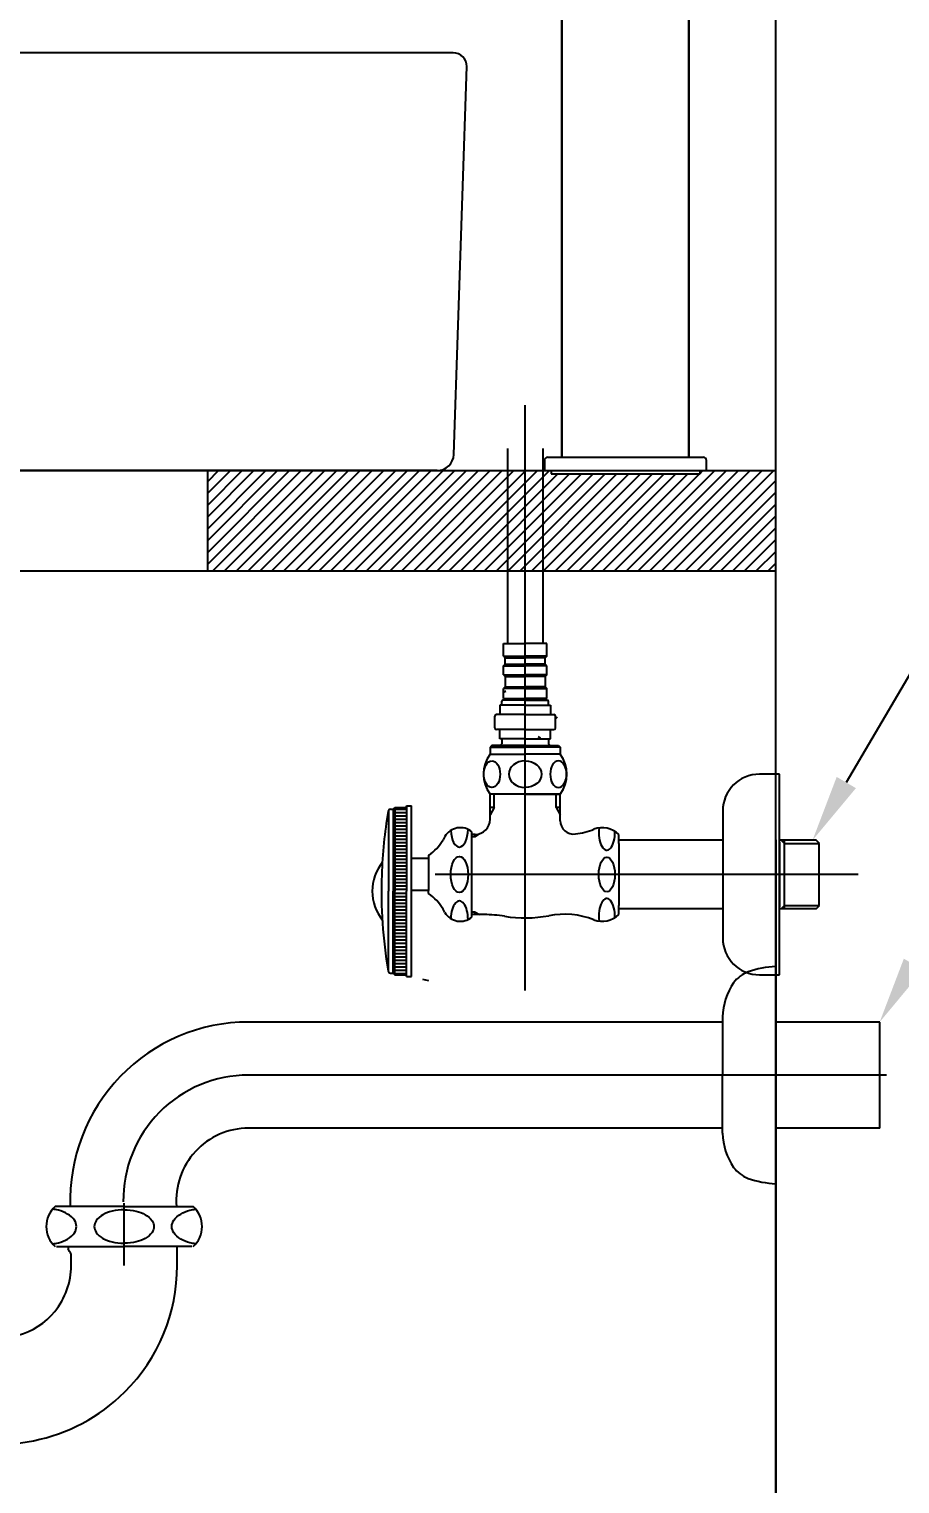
# Model space of a CAD drawing. Extents: x 3572 to 6672, y -717 to 2100.
# Drawn here: x 6046.2 to 6306.8, y 482.4 to 917.6 of the extents above; entities that cross this region are included whole.
import ezdxf

# ---------------------------------------------------------------- set-up
doc = ezdxf.new("R2010")
doc.units = 0
doc.header["$LTSCALE"] = 20
doc.header["$MEASUREMENT"] = 0
doc.layers.get('0').update_dxf_attribs({"linetype": 'CONTINUOUS'})
doc.layers.get('DEFPOINTS').update_dxf_attribs({"linetype": 'CONTINUOUS'})
for name, color, linetype in [('1', 1, 'CONTINUOUS'), ('4', 4, 'CONTINUOUS'), ('5', 5, 'CONTINUOUS'), ('6', 6, 'CONTINUOUS'), ('7', 7, 'CONTINUOUS'), ('DEF_LAYER_ASSEM_MEMBER', 7, 'CONTINUOUS')]:
    doc.layers.add(name, color=color, linetype=linetype)
doc.styles.get("Standard").update_dxf_attribs({"font": 'NanumGothic.ttf'})
doc.dimstyles.get("Standard").update_dxf_attribs({"dimtxt": 2.5, "dimasz": 2, "dimexe": 2, "dimexo": 1, "dimgap": 1.5, "dimtad": 1, "dimdec": 0, "dimlfac": 10, "dimrnd": 0.5, "dimzin": 0, "dimdsep": 46, "dimtxsty": 'Standard', "dimcen": 0, "dimclrt": 2, "dimadec": 0, "dimazin": 0, "dimtfac": 1, "dimtdec": 0, "dimtmove": 0, "dimatfit": 3, "dimfxl": 0, "dimtolj": 1, "dimtzin": 0, "dimarcsym": 0})

# ---------------------------------------------------------------- blocks, each defined once
blk = doc.blocks.new('*D220')
at = {"layer": '1', "color": 3, "lineweight": -2}
for p, q in [((6269.7, 675.11), (6269.7, 355.12)), ((5999.7, 634.34), (5999.7, 355.12)), ((6019.7, 375.12), (6249.7, 375.12))]:
    blk.add_line(p, q, dxfattribs=at)
at = {"layer": '1', "color": 3}
for points in [[(6019.7, 378.46), (6019.7, 371.79), (5999.7, 375.12)], [(6249.7, 378.46), (6249.7, 371.79), (6269.7, 375.12)]]:
    blk.add_solid(points, dxfattribs=at)
at = {"layer": 'DEFPOINTS', "color": 0}
for p in [(6269.7, 675.11), (5999.7, 634.34), (6269.7, 375.12)]:
    blk.add_point(p, dxfattribs=at)
at = {"layer": '1', "color": 2, "insert": (6134.7, 395.97), "char_height": 20, "attachment_point": 5}
blk.add_mtext('\\A1;270', dxfattribs=at)
blk = doc.blocks.new('A$Ccba5434e')
at = {"color": 7, "linetype": 'Continuous'}
for p, q in [((438.73, 5), (438.73, 284.98)), ((400.73, 227.67), (400.73, 5)), ((395.48, 4), (395.48, 1)), ((395.48, 1), (443.98, 1)), ((443.98, 1), (443.98, 4))]:
    blk.add_line(p, q, dxfattribs=at)
at = {"ltscale": 0.5}
blk.add_line((396.48, 5), (442.98, 5), dxfattribs=at)
at = {"layer": 'DEF_LAYER_ASSEM_MEMBER', "color": 7, "linetype": 'Continuous'}
for p, q in [((438.73, 284.98), (438.73, 5)), ((400.73, 5), (400.73, 227.67)), ((397.48, 1), (397.48, 0)), ((397.48, 0), (441.98, 0)), ((441.98, 1), (441.98, 0))]:
    blk.add_line(p, q, dxfattribs=at)
for centre, start, end in [((396.48, 4), 90, 180), ((442.98, 4), 0, 90)]:
    blk.add_arc(centre, 1, start, end, dxfattribs=at)

msp = doc.modelspace()

# ---------------------------------------------------------------- hatches: boundary and pattern name
h = msp.add_hatch()
h.set_pattern_fill('ANSI31', color=1, scale=20)
h.paths.add_polyline_path([(6189.44653, 785.50261), (6099.69653, 785.50261), (6099.69653, 755.50261), (6189.44653, 755.50261)])
h.paths.add_polyline_path([(6194.69653, 785.50261), (6189.44653, 785.50261), (6189.44653, 755.50261), (6194.69653, 755.50261)])
h.paths.add_polyline_path([(6199.94653, 785.50261), (6194.69653, 785.50261), (6194.69653, 755.50261), (6199.94653, 755.50261)])
h.paths.add_polyline_path([(6269.69653, 785.50261), (6246.94653, 785.50261), (6246.94653, 784.50261), (6202.44653, 784.50261), (6202.44653, 785.50261), (6200.44653, 785.50261), (6199.94653, 785.50261), (6199.94653, 755.50261), (6269.69653, 755.50261)])
h.paths.add_polyline_path([(5794.69653, 785.50261), (5794.69653, 755.50261), (5899.69653, 755.50261), (5899.69653, 785.50261)])

# ---------------------------------------------------------------- linework, layer by layer
for p, q in [((6173.19653, 910.50261), (5979.69653, 910.50261)), ((6173.33441, 790.36077), (6177.19492, 906.38914)), ((6168.33642, 785.50261), (5979.69653, 785.50261))]:
    msp.add_line(p, q)
for centre, radius, start, end in [((6173.19653, 906.50261), 4, 358.3743697, 90), ((6168.33642, 790.50261), 5, 270, 358.3743697)]:
    msp.add_arc(centre, radius, start, end)
at = {"layer": '1'}
for p, q in [((6269.69653, 150.50261), (6269.69653, 1189.72416)), ((6099.69653, 755.50261), (6099.69653, 785.50261))]:
    msp.add_line(p, q, dxfattribs=at)
at = {"layer": '1', "color": 3}
msp.add_line((6349.04626, 791.69094), (6290.80161, 692.20937), dxfattribs=at)
for points in [[(6293.67818, 690.52519), (6287.92504, 693.89355), (6280.69653, 674.94996)], [(6313.77012, 636.15019), (6308.01699, 639.51855), (6300.78848, 620.57496)]]:
    msp.add_solid(points, dxfattribs=at)
at = {"layer": '4'}
for p, q in [((6269.69653, 604.69996), (6269.69653, 637.19996)), ((6253.71656, 620.57496), (6111.92555, 620.57496)), ((6253.71656, 622.09469), (6253.71656, 604.69996)), ((6300.78848, 620.57496), (6269.69653, 620.57496)), ((6300.78848, 588.82496), (6300.78848, 620.57496)), ((6302.78848, 604.69996), (6111.92555, 604.69996)), ((6253.71656, 587.30522), (6253.71656, 604.69996)), ((6269.69653, 604.69996), (6269.69653, 572.19996)), ((6253.71656, 588.82496), (6111.92555, 588.82496)), ((6300.78848, 588.82496), (6269.69653, 588.82496)), ((6074.69653, 547.69996), (6074.69653, 566.36319)), ((6058.36858, 565.39996), (6054.07708, 565.39996)), ((6074.61858, 565.39996), (6058.36858, 565.39996)), ((6074.61858, 565.39996), (6074.69653, 565.39996)), ((6074.77448, 565.39996), (6074.69653, 565.39996)), ((6074.77448, 565.39996), (6091.02448, 565.39996)), ((6091.02448, 565.39996), (6095.31598, 565.39996)), ((6054.46858, 553.39996), (6074.61858, 553.39996)), ((6057.89653, 553.39996), (6057.89653, 552.69996)), ((6094.92448, 553.39996), (6074.77448, 553.39996)), ((6090.57153, 547.69996), (6090.57153, 553.39996)), ((6058.82153, 547.69996), (6058.82153, 551.14578))]:
    msp.add_line(p, q, dxfattribs=at)
for points in [[(6060.42376, 559.39996, 0.15521739), (6059.83326, 561.25628, 0.106747244), (6057.77156, 563.14696, 0.07304301), (6055.00169, 564.26497, 0.028511088), (6053.27294, 564.58099, 0.05952259)], [(6074.69653, 564.39976, 0.058789896), (6071.06104, 563.98921, 0.071219107), (6068.36109, 562.93549, 0.106373365), (6066.33829, 561.13889, 0.159482965)], [(6074.69653, 564.39976, -0.058789896), (6078.33203, 563.98921, -0.071219107), (6081.03198, 562.93549, -0.106373365), (6083.05478, 561.13889, -0.159482965)], [(6088.96931, 559.39996, -0.15521739), (6089.55981, 561.25628, -0.106747244), (6091.62151, 563.14696, -0.07304301), (6094.39137, 564.26497, -0.028511088), (6096.12013, 564.58099, -0.05952259)], [(6053.27294, 554.21892, 0.028511088), (6055.00169, 554.53494, 0.07304301), (6057.77156, 555.65296, 0.106747244), (6059.83326, 557.54363, 0.15521739), (6060.42376, 559.39996, 0.15521739)], [(6066.33829, 561.13889, 0.327290453), (6066.33829, 557.66102, 0.106373385), (6068.36109, 555.86442, 0.071219107), (6071.06104, 554.8107, 0.057537424), (6074.61858, 554.39996, 0.057537424)], [(6083.05478, 561.13889, -0.327290453), (6083.05478, 557.66102, -0.106373385), (6081.03198, 555.86442, -0.071219107), (6078.33203, 554.8107, -0.057537424), (6074.77448, 554.39996, -0.057537424)], [(6096.12013, 554.21892, -0.028511088), (6094.39137, 554.53494, -0.07304301), (6091.62151, 555.65296, -0.106747244), (6089.55981, 557.54363, -0.15521739), (6088.96931, 559.39996, -0.15521739)]]:
    msp.add_lwpolyline(points, format="xyb", dxfattribs=at)
for centre, radius, start, end in [((6265.04101, 626.27812), 10, 111.1926769, 142.8034508), ((6271.19653, 607.23748), 30, 92.865984, 109.0071361), ((6273.69653, 621.19996), 20, 146.2077116, 177.435912), ((6111.92555, 567.19996), 53.375, 90, 181.9325894), ((6111.92555, 567.19996), 37.5, 90, 180.6539781), ((6111.92555, 567.19996), 21.625, 90, 184.7746528), ((6273.69653, 588.19996), 20, 182.564088, 213.7922884), ((6265.04101, 583.12179), 10, 217.1965492, 248.8073231), ((6271.19653, 602.16243), 30, 250.9928639, 267.134016), ((6059.36858, 559.39996), 8, 131.4096221, 228.5903779), ((6090.02448, 559.39996), 8, 311.4096221, 48.5903779), ((6041.85775, 542.10179), 19.22404, 28.0636548, 33.4560839), ((6037.19653, 547.69996), 53.375, 180, 314.940299), ((6037.19653, 547.69996), 21.625, 180, 320.7959681), ((6037.19653, 547.69996), 21.625, 320.7959681, 0), ((6037.19653, 547.69996), 53.375, 314.940299, 0)]:
    msp.add_arc(centre, radius, start, end, dxfattribs=at)
at = {"layer": '5'}
for p, q in [((5794.69653, 785.50261), (6269.69653, 785.50261)), ((5794.69653, 755.50261), (6269.69653, 755.50261))]:
    msp.add_line(p, q, dxfattribs=at)
at = {"layer": '6'}
for p, q in [((6194.69653, 629.98741), (6194.69653, 805.09579)), ((6189.44653, 792.08546), (6189.44653, 733.79996)), ((6199.94653, 792.08546), (6199.94653, 733.79996)), ((6188.19653, 729.97153), (6188.19653, 733.79996)), ((6188.19653, 733.79996), (6194.69653, 733.79996)), ((6201.19653, 733.79996), (6194.69653, 733.79996)), ((6201.19653, 729.97153), (6201.19653, 733.79996)), ((6188.19653, 729.97153), (6188.69653, 729.47153)), ((6188.19653, 729.97153), (6194.69653, 729.97153)), ((6188.19653, 727.12838), (6188.69653, 727.62838)), ((6188.19653, 724.47153), (6188.19653, 727.12838)), ((6188.19653, 727.12838), (6194.69653, 727.12838)), ((6188.69653, 727.62838), (6188.69653, 729.47153)), ((6188.69653, 729.47153), (6194.69653, 729.47153)), ((6188.69653, 727.62838), (6194.69653, 727.62838)), ((6201.19653, 729.97153), (6194.69653, 729.97153)), ((6200.69653, 729.47153), (6194.69653, 729.47153)), ((6200.69653, 727.62838), (6194.69653, 727.62838)), ((6201.19653, 727.12838), (6194.69653, 727.12838)), ((6201.19653, 729.97153), (6200.69653, 729.47153)), ((6200.69653, 727.62838), (6200.69653, 729.47153)), ((6201.19653, 727.12838), (6200.69653, 727.62838)), ((6201.19653, 724.47153), (6201.19653, 727.12838)), ((6188.19653, 724.47153), (6188.69653, 723.97153)), ((6188.19653, 724.47153), (6194.69653, 724.47153)), ((6188.69653, 723.97153), (6188.69653, 720.79996)), ((6188.69653, 723.97153), (6194.69653, 723.97153)), ((6201.19653, 724.47153), (6194.69653, 724.47153)), ((6200.69653, 723.97153), (6194.69653, 723.97153)), ((6201.19653, 724.47153), (6200.69653, 723.97153)), ((6200.69653, 723.97153), (6200.69653, 720.79996)), ((6188.69653, 720.79996), (6188.19653, 720.29996)), ((6188.19653, 717.29996), (6188.19653, 720.29996)), ((6194.69653, 720.29996), (6188.19653, 720.29996)), ((6188.69653, 720.79996), (6194.69653, 720.79996)), ((6200.69653, 720.79996), (6194.69653, 720.79996)), ((6194.69653, 720.29996), (6201.19653, 720.29996)), ((6200.69653, 720.79996), (6201.19653, 720.29996)), ((6201.19653, 717.29996), (6201.19653, 720.29996)), ((6187.09653, 715.29996), (6187.09653, 712.54996)), ((6194.69653, 715.29996), (6187.09653, 715.29996)), ((6187.69653, 715.29996), (6187.69653, 716.49996)), ((6190.44653, 716.79996), (6187.99653, 716.79996)), ((6188.19653, 717.29996), (6194.69653, 717.29996)), ((6194.69653, 716.79996), (6188.69653, 716.79996)), ((6190.44653, 716.79996), (6190.44653, 717.29996)), ((6201.19653, 717.29996), (6194.69653, 717.29996)), ((6194.69653, 716.79996), (6200.69653, 716.79996)), ((6194.69653, 715.29996), (6202.29653, 715.29996)), ((6198.94653, 716.79996), (6198.94653, 717.29996)), ((6198.94653, 716.79996), (6201.39653, 716.79996)), ((6201.69653, 715.29996), (6201.69653, 716.49996)), ((6202.29653, 715.29996), (6202.29653, 712.54996)), ((6185.59653, 708.54996), (6185.59653, 712.04996)), ((6194.69653, 712.54996), (6186.09653, 712.54996)), ((6194.69653, 712.54996), (6203.29653, 712.54996)), ((6203.79653, 708.54996), (6203.79653, 712.04996)), ((6203.9144, 711.37674), (6204.41594, 711.87674)), ((6194.69653, 708.04996), (6186.09653, 708.04996)), ((6187.09653, 705.29996), (6187.09653, 708.04996)), ((6194.69653, 705.29996), (6187.09653, 705.29996)), ((6187.69653, 705.29996), (6187.69653, 703.79996)), ((6194.69653, 708.04996), (6203.29653, 708.04996)), ((6194.69653, 705.29996), (6202.29653, 705.29996)), ((6201.69653, 705.29996), (6201.69653, 703.79996)), ((6202.29653, 705.29996), (6202.29653, 708.04996)), ((6184.69653, 703.29996), (6184.19653, 702.79996)), ((6184.19653, 702.79996), (6184.19653, 700.69996)), ((6184.19653, 702.79996), (6194.69653, 702.79996)), ((6184.19653, 700.69996), (6194.69653, 700.69996)), ((6194.69653, 703.29996), (6184.69653, 703.29996)), ((6194.69653, 703.29996), (6189.24653, 703.29996)), ((6194.69653, 703.29996), (6204.69653, 703.29996)), ((6194.69653, 703.29996), (6200.14653, 703.29996)), ((6205.19653, 702.79996), (6194.69653, 702.79996)), ((6205.19653, 700.69996), (6194.69653, 700.69996)), ((6204.69653, 703.29996), (6205.19653, 702.79996)), ((6205.19653, 702.79996), (6205.19653, 700.69996)), ((6270.82082, 694.69996), (6264.82082, 694.69996)), ((6270.82082, 634.69996), (6270.82082, 694.69996)), ((6194.69653, 688.69996), (6184.19653, 688.69996)), ((6205.19653, 688.69996), (6184.19653, 688.69996)), ((6184.19653, 681.19996), (6184.19653, 688.69996)), ((6185.44653, 684.69996), (6185.44653, 688.69996)), ((6194.69653, 688.69996), (6205.19653, 688.69996)), ((6203.94653, 684.69996), (6203.94653, 688.69996)), ((6205.19653, 680.78833), (6205.19653, 688.69996)), ((6153.78135, 683.69996), (6153.78135, 659.69996)), ((6154.37278, 684.19996), (6155.19653, 684.19996)), ((6155.19653, 684.19996), (6155.69653, 684.69996)), ((6155.19653, 684.19996), (6155.19653, 659.69996)), ((6155.69653, 684.69996), (6155.69653, 659.69996)), ((6155.69653, 684.69996), (6158.89653, 684.69996)), ((6155.69653, 684.28848), (6159.19653, 684.28848)), ((6155.69653, 683.28848), (6159.19653, 683.28848)), ((6159.19653, 684.99996), (6159.19653, 685.19996)), ((6159.19653, 685.19996), (6160.69653, 685.19996)), ((6159.19653, 684.99996), (6159.19653, 659.69996)), ((6160.69653, 684.19996), (6160.69653, 685.19996)), ((6160.69653, 659.69996), (6160.69653, 684.19996)), ((6185.44653, 684.69996), (6184.19653, 682.53489)), ((6185.44653, 684.69996), (6184.19653, 684.69996)), ((6203.94653, 684.69996), (6205.19653, 682.53489)), ((6205.19653, 684.69996), (6203.94653, 684.69996)), ((6253.82082, 683.69996), (6253.82082, 645.69996)), ((6155.69653, 682.28848), (6159.19653, 682.28848)), ((6155.69653, 681.28848), (6159.19653, 681.28848)), ((6155.69653, 680.28848), (6159.19653, 680.28848)), ((6155.69653, 679.28848), (6159.19653, 679.28848)), ((6155.69653, 678.28848), (6159.19653, 678.28848)), ((6155.69653, 677.28848), (6159.19653, 677.28848)), ((6155.69653, 676.28848), (6159.19653, 676.28848)), ((6155.69653, 675.28848), (6159.19653, 675.28848)), ((6170.66972, 676.02147), (6170.11736, 675.06475)), ((6178.78314, 676.69996), (6178.78314, 677.42067)), ((6178.78314, 652.69996), (6178.78314, 676.69996)), ((6179.69653, 676.69996), (6178.78314, 676.69996)), ((6179.69653, 675.94996), (6178.78314, 675.94996)), ((6179.69653, 675.94996), (6180.99557, 676.89154)), ((6179.69653, 675.94996), (6179.69653, 676.69996)), ((6253.82082, 674.94996), (6222.69653, 674.94996)), ((6222.69766, 673.95108), (6222.69766, 676.69885)), ((6281.82082, 674.94996), (6270.82082, 674.94996)), ((6272.32082, 673.94996), (6271.32082, 674.94996)), ((6272.32082, 654.44996), (6272.32082, 674.94996)), ((6282.82082, 673.94996), (6281.82082, 674.94996)), ((6155.69653, 674.28848), (6159.19653, 674.28848)), ((6155.69653, 673.28848), (6159.19653, 673.28848)), ((6155.69653, 672.28848), (6159.19653, 672.28848)), ((6155.69653, 671.28848), (6159.19653, 671.28848)), ((6155.69653, 670.28848), (6159.19653, 670.28848)), ((6165.78314, 670.4323), (6165.78314, 669.44996)), ((6222.69653, 673.94996), (6222.69653, 655.44996)), ((6270.82082, 674.333), (6270.82082, 655.06757)), ((6272.32082, 673.94996), (6282.82082, 673.94996)), ((6282.69653, 655.44996), (6282.69653, 673.94996)), ((6155.69653, 669.28848), (6159.19653, 669.28848)), ((6155.69653, 668.28848), (6159.19653, 668.28848)), ((6155.69653, 667.28848), (6159.19653, 667.28848)), ((6155.69653, 666.28848), (6159.19653, 666.28848)), ((6165.78314, 669.44996), (6160.69653, 669.44996)), ((6165.78314, 669.44996), (6165.78314, 659.94996)), ((6155.69653, 665.28848), (6159.19653, 665.28848)), ((6155.69653, 664.28848), (6159.19653, 664.28848)), ((6155.69653, 663.28848), (6159.19653, 663.28848)), ((6155.69653, 662.28848), (6159.19653, 662.28848)), ((6294.35636, 664.69996), (6167.81445, 664.69996)), ((6153.78135, 635.69996), (6153.78135, 659.69996)), ((6155.19653, 635.19996), (6155.19653, 659.69996)), ((6155.69653, 661.28848), (6159.19653, 661.28848)), ((6155.69653, 660.28848), (6159.19653, 660.28848)), ((6155.69653, 634.69996), (6155.69653, 659.69996)), ((6155.69653, 659.11144), (6159.19653, 659.11144)), ((6155.69653, 658.11144), (6159.19653, 658.11144)), ((6155.69653, 657.11144), (6159.19653, 657.11144)), ((6159.19653, 634.39996), (6159.19653, 659.69996)), ((6165.78314, 659.94996), (6160.69653, 659.94996)), ((6160.69653, 634.19996), (6160.69653, 659.69996)), ((6165.78314, 658.96761), (6165.78314, 659.94996)), ((6155.69653, 656.11144), (6159.19653, 656.11144)), ((6155.69653, 655.11144), (6159.19653, 655.11144)), ((6155.69653, 654.11144), (6159.19653, 654.11144)), ((6155.69653, 653.11144), (6159.19653, 653.11144)), ((6170.66972, 653.37844), (6170.11736, 654.33517)), ((6179.69653, 653.44996), (6178.78314, 653.44996)), ((6179.69653, 653.44996), (6180.99557, 652.69996)), ((6179.69653, 652.69996), (6179.69653, 653.44996)), ((6222.69653, 652.69996), (6222.69653, 655.44996)), ((6253.82082, 654.44996), (6222.69653, 654.44996)), ((6222.69653, 654.44996), (6222.69653, 654.26822)), ((6222.69653, 652.69996), (6222.69653, 654.26822)), ((6281.82082, 654.44996), (6270.82082, 654.44996)), ((6271.32082, 654.44996), (6272.32082, 655.44996)), ((6272.32082, 655.44996), (6282.82082, 655.44996)), ((6281.82082, 654.44996), (6282.82082, 655.44996)), ((6155.69653, 652.11144), (6159.19653, 652.11144)), ((6155.69653, 651.11144), (6159.19653, 651.11144)), ((6155.69653, 650.11144), (6159.19653, 650.11144)), ((6155.69653, 649.11144), (6159.19653, 649.11144)), ((6182.40833, 652.69996), (6178.78314, 652.69996)), ((6178.78314, 651.97924), (6178.78314, 652.69996)), ((6155.69653, 648.11144), (6159.19653, 648.11144)), ((6155.69653, 647.11144), (6159.19653, 647.11144)), ((6155.69653, 646.11144), (6159.19653, 646.11144)), ((6155.69653, 645.11144), (6159.19653, 645.11144)), ((6155.69653, 644.11144), (6159.19653, 644.11144)), ((6155.69653, 643.11144), (6159.19653, 643.11144)), ((6155.69653, 642.11144), (6159.19653, 642.11144)), ((6155.69653, 641.11144), (6159.19653, 641.11144)), ((6155.69653, 640.11144), (6159.19653, 640.11144)), ((6155.69653, 639.11144), (6159.19653, 639.11144)), ((6155.69653, 638.11144), (6159.19653, 638.11144)), ((6155.69653, 637.11144), (6159.19653, 637.11144)), ((6155.69653, 636.11144), (6159.19653, 636.11144)), ((6154.37278, 635.19996), (6155.19653, 635.19996)), ((6155.19653, 635.19996), (6155.69653, 634.69996)), ((6155.69653, 635.11144), (6159.19653, 635.11144)), ((6155.69653, 634.69996), (6158.89653, 634.69996)), ((6159.19653, 634.19996), (6159.19653, 634.39996)), ((6159.19653, 634.19996), (6160.69653, 634.19996)), ((6264.82082, 634.69996), (6270.82082, 634.69996))]:
    msp.add_line(p, q, dxfattribs=at)
for centre, radius, start, end in [((6187.99653, 716.49996), 0.3, 90, 180), ((6201.39653, 716.49996), 0.3, 0, 90), ((6186.09653, 712.04996), 0.5, 90, 180), ((6203.29653, 712.04996), 0.5, 0, 90), ((6186.09653, 708.54996), 0.5, 180, 270), ((6203.29653, 708.54996), 0.5, 270, 0), ((6192.19653, 694.69996), 10, 143.1301024, 216.8698976), ((6187.19653, 703.79996), 0.5, 270, 360), ((6202.19653, 703.79996), 0.5, 180, 270), ((6197.19653, 694.69996), 10, 323.1301024, 36.8698976), ((6264.82082, 683.69996), 11, 90, 180), ((6296.69653, 659.69996), 145, 170.50659, 178.0568579), ((6154.37278, 683.49996), 0.7, 90, 170.50659), ((6158.89653, 684.99996), 0.3, 270, 0), ((6179.69653, 681.19996), 4.5, 270, 0), ((6209.19653, 680.78833), 4, 180, 277.7116785), ((6157.993, 682.06475), 14, 303.8098204, 330), ((6175.309, 673.34298), 5.35697, 49.5694344, 150), ((6206.4017, 701.42766), 24.82771, 277.7116785, 290.9661375), ((6217.79017, 671.7072), 7, 45.4870636, 110.9661375), ((6162.95077, 659.65462), 14, 141.7859267, 179.7527285), ((6296.69653, 659.69996), 145, 178.0568579, 189.49341), ((6162.95077, 659.77546), 14, 180.2472715, 218.2140733), ((6157.993, 647.33517), 14, 30, 56.1901796), ((6175.309, 656.05693), 5.35697, 210, 310.4305656), ((6206.4017, 627.97225), 24.82771, 69.0338625, 100.737275), ((6182.40833, 614.69996), 38, 80.6951765, 90.0000026), ((6194.69653, 689.69996), 38, 260.6951745, 280.737274), ((6217.79017, 657.69271), 7, 249.0338625, 314.5), ((6264.82082, 645.69996), 11, 180, 270), ((6154.37278, 635.89996), 0.7, 189.49341, 270), ((6158.89653, 634.39996), 0.3, 0, 90)]:
    msp.add_arc(centre, radius, start, end, dxfattribs=at)
for centre, major_axis, ratio in [((6184.73724, 694.69996), (0, 4), 0.612372458), ((6175.01788, 664.69996), (0, -5.39901), 0.478204164), ((6219.13547, 664.69996), (0, -5.21778), 0.460090084)]:
    msp.add_ellipse(centre, major_axis=major_axis, ratio=ratio, dxfattribs=at)
for centre, major_axis, ratio, start_param, end_param in [((6194.69653, 694.69996), (4.89898, 0), 0.816496611, 1.570796212, 4.712388714), ((6175.01788, 678.29224), (0, -5.39901), 0.478204164, 4.790779575, 7.834250848), ((6219.13547, 677.20486), (0, -5.21778), 0.460090084, 4.433610919, 7.934687634), ((6219.13547, 652.28567), (0, -5.21778), 0.460090084, 1.472185923, 5.009627066), ((6175.01788, 651.37952), (0, -5.39901), 0.478204164, 1.540107538, 4.68362008)]:
    msp.add_ellipse(centre, major_axis=major_axis, ratio=ratio, start_param=start_param, end_param=end_param, dxfattribs=at)
at = {"layer": '6', "extrusion": (0, 0, -1)}
msp.add_ellipse((6194.69653, 694.69996), major_axis=(-4.89898, 0), ratio=0.816496611, start_param=1.570796212, end_param=4.712388714, dxfattribs=at)
msp.add_ellipse((6204.65583, 694.69996), major_axis=(0, 4), ratio=0.612372458, dxfattribs=at)
at = {"layer": '7'}
for p, q in [((6188.5601, 719.72061), (6188.75444, 719.15296)), ((6199.27069, 705.50261), (6198.57454, 705.90454)), ((6165.90873, 632.9018), (6164.05491, 633.28913))]:
    msp.add_line(p, q, dxfattribs=at)

# ---------------------------------------------------------------- block references
msp.add_blockref('A$Ccba5434e', (5804.96848, 784.50261))

# ---------------------------------------------------------------- dimensions: what is measured, and where the dimension line sits
at = {"layer": '1'}
dim = msp.add_linear_dim(base=(6269.69653, 375.12341), p1=(5999.69653, 634.33547), p2=(6269.69653, 675.11339), dimstyle='Standard', override={"dimtxt": 20, "dimasz": 20, "dimexe": 20, "dimexo": 0, "dimgap": 10, "dimdec": 4, "dimlfac": 1, "dimzin": 8, "dimclrd": 3, "dimclre": 3, "dimtdec": 4}, dxfattribs=at)
dim.commit()
dim.dimension.update_dxf_attribs({"geometry": '*D220', "text_midpoint": (6134.69653, 395.96747)})

doc.saveas('drawing.dxf')
